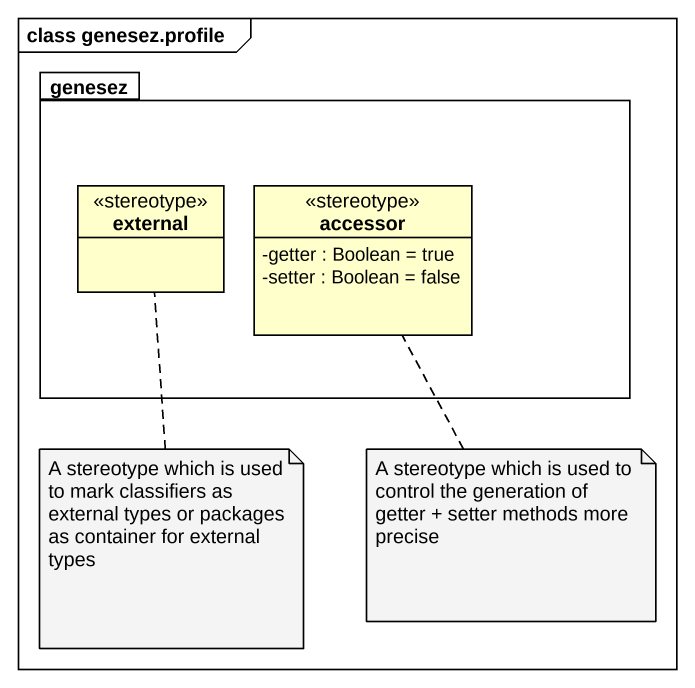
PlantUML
@startuml
mainframe class genesez.profile
hide circle
hide empty members
skinparam classAttributeIconSize 0
package genesez {
  class external <<stereotype>>
  class accessor <<stereotype>> {
    -getter : Boolean = true
    -setter : Boolean = false
  }
}
note bottom of external : A stereotype which is used to mark classifiers as external types or packages as container for external types
note bottom of accessor : A stereotype which is used to control the generation of getter + setter methods more precise
@enduml
